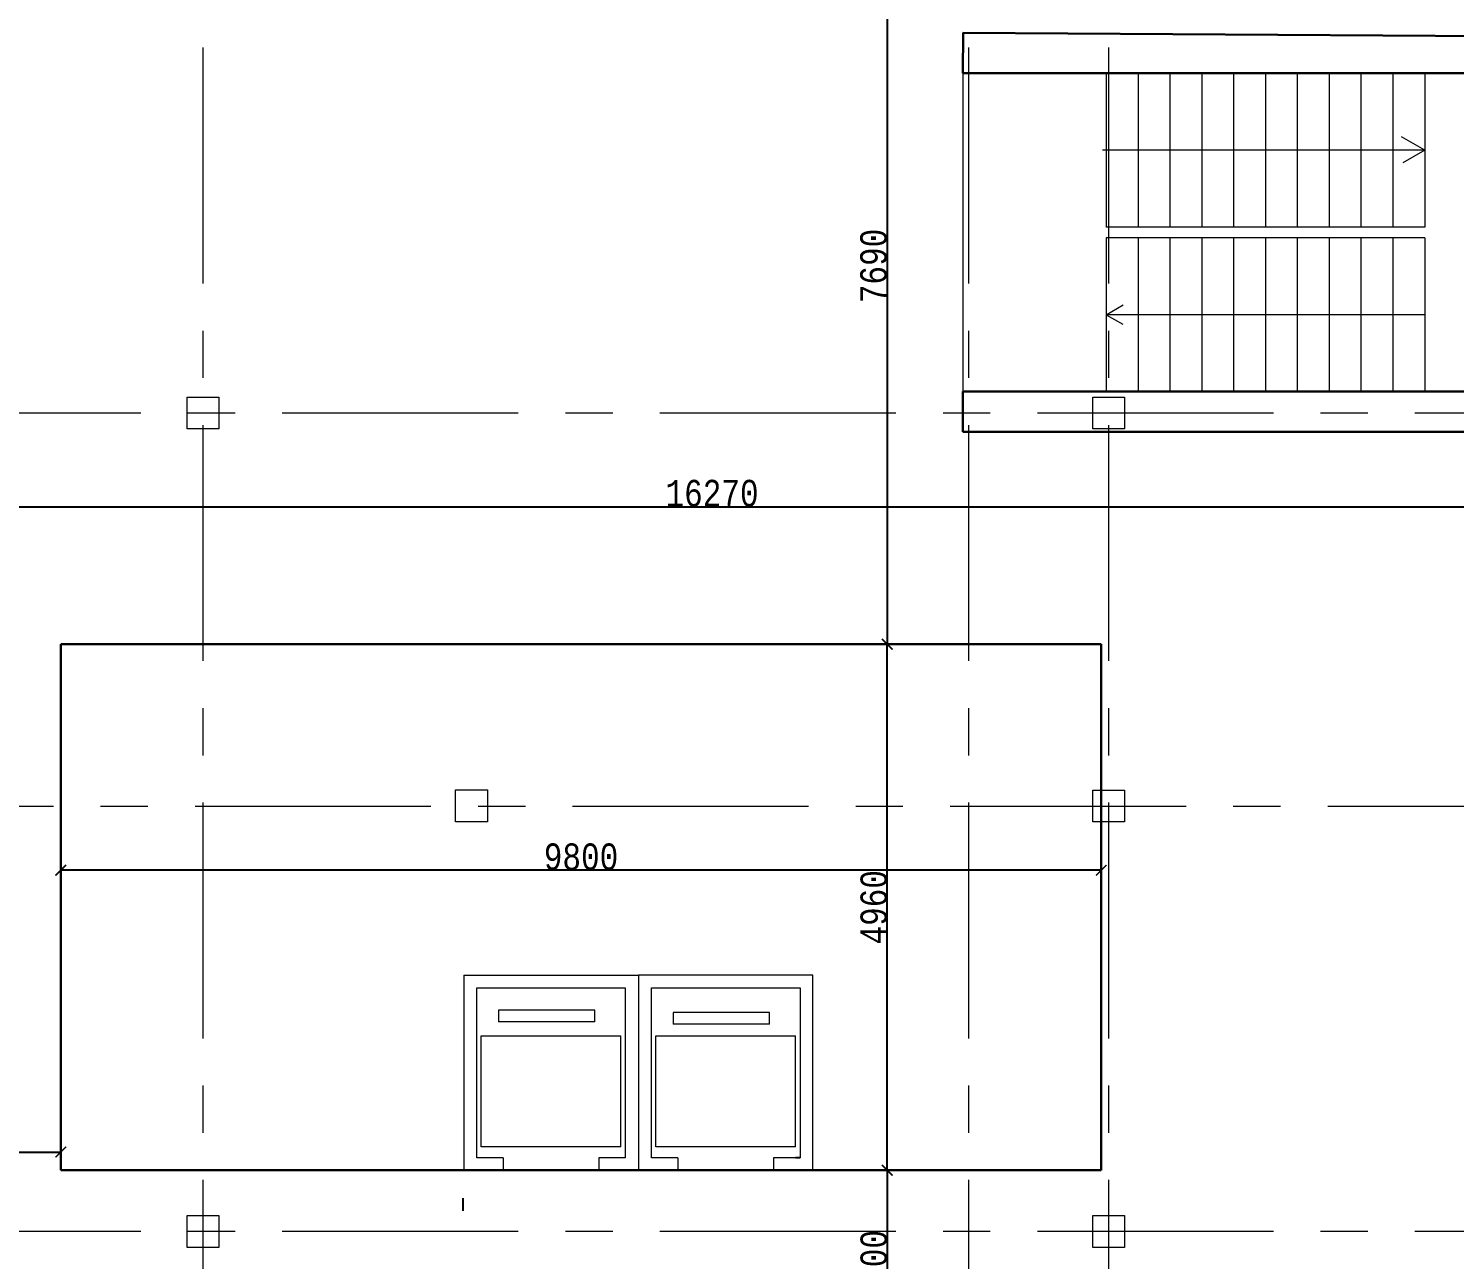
# Model space of a CAD drawing. Header units: millimetres. Extents: x -689206 to 4969298, y -1019800 to 703299.
# Drawn here: x 141256 to 154687, y -726101 to -714504 of the extents above; entities that cross this region are included whole.
import ezdxf

# ---------------------------------------------------------------- set-up
doc = ezdxf.new("R2010")
doc.units = ezdxf.units.MM
doc.linetypes.add('осеваяX2', pattern=[101.6, 63.5, -12.7, 12.7, -12.7])
doc.layers.add('РАЗМЕРЫ', color=7, linetype='Continuous', lineweight=9)
doc.layers.add('стены', color=7, linetype='Continuous', lineweight=20)
doc.styles.add('Аннотативный', font='isocteur.ttf', dxfattribs={"width": 0.7, "height": 250})
doc.dimstyles.new('Аннотативный', dxfattribs={"dimscale": 0, "dimtxt": 250, "dimasz": 100, "dimexe": 1.25, "dimexo": 0.625, "dimtad": 1, "dimdec": 0, "dimtxsty": 'Аннотативный', "dimblk": 'ARCHTICK', "dimcen": 2.5, "dimadec": 0, "dimazin": 0, "dimtfac": 1, "dimtdec": 0, "dimtmove": 0, "dimatfit": 3, "dimfxl": 1, "dimarcsym": 0})

# ---------------------------------------------------------------- blocks, each defined once
blk = doc.blocks.new('_ArchTick')
at = {"color": 0, "linetype": 'ByBlock', "const_width": 0.15}
blk.add_lwpolyline([(-0.5, -0.5), (0.5, 0.5)], dxfattribs=at)
blk = doc.blocks.new('*D2668')
at = {"layer": 'Defpoints', "color": 0, "linetype": 'ByBlock', "lineweight": 5, "transparency": 16777216}
for p in [(149344, -720305), (151360, -720305), (151360, -725261)]:
    blk.add_point(p, dxfattribs=at)
at = {"layer": 'РАЗМЕРЫ', "color": 0, "linetype": 'ByBlock', "lineweight": -2, "transparency": 16777216}
for p, q in [((151359, -720305), (149343, -720305)), ((149344, -725261), (149344, -720305)), ((151359, -725261), (149343, -725261))]:
    blk.add_line(p, q, dxfattribs=at)
at = {"layer": 'РАЗМЕРЫ', "color": 0, "linetype": 'ByBlock', "lineweight": -2, "transparency": 16777216, "xscale": 100, "yscale": 100, "zscale": 100}
for p, rotation in [((149344, -720305), 90), ((149344, -725261), 270)]:
    blk.add_blockref('_ArchTick', p, dxfattribs=dict(at, rotation=rotation))
at = {"layer": 'РАЗМЕРЫ', "color": 0, "linetype": 'ByBlock', "lineweight": 5, "transparency": 16777216, "insert": (149219, -722783), "char_height": 250, "attachment_point": 5, "rotation": 90, "style": 'Аннотативный'}
blk.add_mtext('4960', dxfattribs=at)
blk = doc.blocks.new('*D2669')
at = {"layer": 'Defpoints', "color": 0, "linetype": 'ByBlock', "lineweight": 5, "transparency": 16777216}
for p in [(141560, -720305), (151360, -720305), (141560, -722434)]:
    blk.add_point(p, dxfattribs=at)
at = {"layer": 'РАЗМЕРЫ', "color": 0, "linetype": 'ByBlock', "lineweight": -2, "transparency": 16777216}
for p, q in [((141560, -720306), (141560, -722435)), ((151360, -720306), (151360, -722435)), ((151360, -722434), (141560, -722434))]:
    blk.add_line(p, q, dxfattribs=at)
at = {"layer": 'РАЗМЕРЫ', "color": 0, "linetype": 'ByBlock', "lineweight": -2, "transparency": 16777216, "xscale": 100, "yscale": 100, "zscale": 100, "rotation": 180}
blk.add_blockref('_ArchTick', (141560, -722434), dxfattribs=at)
at = {"layer": 'РАЗМЕРЫ', "color": 0, "linetype": 'ByBlock', "lineweight": -2, "transparency": 16777216, "xscale": 100, "yscale": 100, "zscale": 100}
blk.add_blockref('_ArchTick', (151360, -722434), dxfattribs=at)
at = {"layer": 'РАЗМЕРЫ', "color": 0, "linetype": 'ByBlock', "lineweight": 5, "transparency": 16777216, "insert": (146460, -722308), "char_height": 250, "attachment_point": 5, "style": 'Аннотативный'}
blk.add_mtext('9800', dxfattribs=at)
blk = doc.blocks.new('*D2670')
at = {"layer": 'Defpoints', "color": 0, "linetype": 'ByBlock', "lineweight": 5, "transparency": 16777216}
for p in [(148639, -713176), (148639, -720305), (149343, -720305)]:
    blk.add_point(p, dxfattribs=at)
at = {"layer": 'РАЗМЕРЫ', "color": 0, "linetype": 'ByBlock', "lineweight": -2, "transparency": 16777216}
for p, q in [((148640, -713176), (149344, -713176)), ((149343, -713176), (149343, -720305)), ((148640, -720305), (149344, -720305))]:
    blk.add_line(p, q, dxfattribs=at)
at = {"layer": 'РАЗМЕРЫ', "color": 0, "linetype": 'ByBlock', "lineweight": -2, "transparency": 16777216, "xscale": 100, "yscale": 100, "zscale": 100}
for p, rotation in [((149343, -713176), 90), ((149343, -720305), 270)]:
    blk.add_blockref('_ArchTick', p, dxfattribs=dict(at, rotation=rotation))
at = {"layer": 'РАЗМЕРЫ', "color": 0, "linetype": 'ByBlock', "lineweight": 20, "transparency": 16777216, "insert": (149217, -716741), "char_height": 250, "attachment_point": 5, "rotation": 90, "style": 'Аннотативный'}
blk.add_mtext('7690', dxfattribs=at)
blk = doc.blocks.new('*D2671')
at = {"layer": 'Defpoints', "color": 0, "linetype": 'ByBlock', "lineweight": 5, "transparency": 16777216}
for p in [(139560, -725089), (141560, -725089), (141560, -725089)]:
    blk.add_point(p, dxfattribs=at)
at = {"layer": 'РАЗМЕРЫ', "color": 0, "linetype": 'ByBlock', "lineweight": -2, "transparency": 16777216}
for p, q in [((139560, -725088), (139560, -725088)), ((139560, -725089), (141560, -725089)), ((141560, -725088), (141560, -725088))]:
    blk.add_line(p, q, dxfattribs=at)
at = {"layer": 'РАЗМЕРЫ', "color": 0, "linetype": 'ByBlock', "lineweight": -2, "transparency": 16777216, "xscale": 100, "yscale": 100, "zscale": 100, "rotation": 180}
blk.add_blockref('_ArchTick', (139560, -725089), dxfattribs=at)
at = {"layer": 'РАЗМЕРЫ', "color": 0, "linetype": 'ByBlock', "lineweight": -2, "transparency": 16777216, "xscale": 100, "yscale": 100, "zscale": 100}
blk.add_blockref('_ArchTick', (141560, -725089), dxfattribs=at)
at = {"layer": 'РАЗМЕРЫ', "color": 0, "linetype": 'ByBlock', "lineweight": 5, "transparency": 16777216, "insert": (140560, -724963), "char_height": 250, "attachment_point": 5, "style": 'Аннотативный'}
blk.add_mtext('2000', dxfattribs=at)
blk = doc.blocks.new('*D2672')
at = {"layer": 'Defpoints', "color": 0, "linetype": 'ByBlock', "lineweight": 5, "transparency": 16777216}
for p in [(139560, -719009), (155829, -719009), (155829, -719009)]:
    blk.add_point(p, dxfattribs=at)
at = {"layer": 'РАЗМЕРЫ', "color": 0, "linetype": 'ByBlock', "lineweight": -2, "transparency": 16777216}
for p, q in [((139560, -719009), (155829, -719009)), ((139560, -719010), (139560, -719010)), ((155829, -719010), (155829, -719010))]:
    blk.add_line(p, q, dxfattribs=at)
at = {"layer": 'РАЗМЕРЫ', "color": 0, "linetype": 'ByBlock', "lineweight": -2, "transparency": 16777216, "xscale": 100, "yscale": 100, "zscale": 100, "rotation": 180}
blk.add_blockref('_ArchTick', (139560, -719009), dxfattribs=at)
at = {"layer": 'РАЗМЕРЫ', "color": 0, "linetype": 'ByBlock', "lineweight": -2, "transparency": 16777216, "xscale": 100, "yscale": 100, "zscale": 100}
blk.add_blockref('_ArchTick', (155829, -719009), dxfattribs=at)
at = {"layer": 'РАЗМЕРЫ', "color": 0, "linetype": 'ByBlock', "lineweight": 20, "transparency": 16777216, "insert": (147694, -718883), "char_height": 250, "attachment_point": 5, "style": 'Аннотативный'}
blk.add_mtext('16270', dxfattribs=at)
blk = doc.blocks.new('*D2673')
at = {"layer": 'Defpoints', "color": 0, "linetype": 'ByBlock', "lineweight": 5, "transparency": 16777216}
for p in [(149344, -725261), (149344, -727087), (150026, -727087)]:
    blk.add_point(p, dxfattribs=at)
at = {"layer": 'РАЗМЕРЫ', "color": 0, "linetype": 'ByBlock', "lineweight": -2, "transparency": 16777216}
for p, q in [((149344, -725261), (149344, -727087)), ((149345, -725261), (149346, -725261)), ((150025, -727087), (149343, -727087))]:
    blk.add_line(p, q, dxfattribs=at)
at = {"layer": 'РАЗМЕРЫ', "color": 0, "linetype": 'ByBlock', "lineweight": -2, "transparency": 16777216, "xscale": 100, "yscale": 100, "zscale": 100}
for p, rotation in [((149344, -725261), 90), ((149344, -727087), 270)]:
    blk.add_blockref('_ArchTick', p, dxfattribs=dict(at, rotation=rotation))
at = {"layer": 'РАЗМЕРЫ', "color": 0, "linetype": 'ByBlock', "lineweight": 5, "transparency": 16777216, "insert": (149219, -726174), "char_height": 250, "attachment_point": 5, "rotation": 90, "style": 'Аннотативный'}
blk.add_mtext('2000', dxfattribs=at)

msp = doc.modelspace()

# ---------------------------------------------------------------- linework, layer by layer
at = {"layer": 'РАЗМЕРЫ', "linetype": 'осеваяX2', "lineweight": 5, "ltscale": 35}
for p, q in [((142899.1, -700459.9), (142899.1, -750301.3)), ((150109.1, -700459.9), (150109.1, -750301.3)), ((181429.1, -718126.9), (114376.4, -718126.9)), ((181429.1, -725836.9), (114376.4, -725836.9))]:
    msp.add_line(p, q, dxfattribs=at)
at = {"layer": 'РАЗМЕРЫ', "linetype": 'ByBlock', "lineweight": 30}
for p, q in [((150056.3, -714545), (155761.5, -714581.7)), ((150056.3, -714925), (150058.8, -714545)), ((155828.8, -714925), (150056.3, -714925)), ((150056.3, -717925), (155828.8, -717924.9)), ((150056.3, -718305), (150056.3, -717925)), ((155828.8, -718302.6), (150056.3, -718305)), ((141559.9, -725261), (141559.9, -720305.4)), ((151360, -720305.4), (141559.9, -720305.4)), ((151360, -725261), (151360, -720305.4)), ((141559.9, -725261), (149684.8, -725261)), ((149684.8, -725261), (151360, -725261)), ((150971, -725261), (150944, -725261))]:
    msp.add_line(p, q, dxfattribs=at)
at = {"layer": 'РАЗМЕРЫ', "linetype": 'ByBlock', "lineweight": 20}
for p, q in [((150056.3, -714925), (150056.3, -717925)), ((151406.3, -717200), (151567.6, -717106.8)), ((151406.3, -717200), (151563.1, -717290.6))]:
    msp.add_line(p, q, dxfattribs=at)
at = {"layer": 'РАЗМЕРЫ', "linetype": 'ByBlock', "lineweight": 13}
for p, q in [((151406.3, -714925), (151406.3, -716375)), ((151706.3, -714925), (151706.3, -716375)), ((152006.3, -714925), (152006.3, -716375)), ((152306.3, -714925), (152306.3, -716375)), ((152606.3, -714925), (152606.3, -716375)), ((152906.3, -714925), (152906.3, -716375)), ((153206.3, -714925), (153206.3, -716375)), ((153506.3, -714925), (153506.3, -716375)), ((153806.3, -714925), (153806.3, -716375)), ((154106.3, -714925), (154106.3, -716375)), ((154406.3, -714925), (154406.3, -716375)), ((154406.3, -715650), (154188.5, -715524.3)), ((154406.3, -715650), (151371.6, -715650)), ((154406.3, -715650), (154201.4, -715768.2)), ((154406.3, -716375), (151406.3, -716375)), ((151406.3, -716475), (151406.3, -717925)), ((154406.3, -716475), (151406.3, -716475)), ((151706.3, -716475), (151706.3, -717925)), ((152006.3, -716475), (152006.3, -717925)), ((152306.3, -716475), (152306.3, -717925)), ((152606.3, -716475), (152606.3, -717925)), ((152906.3, -716475), (152906.3, -717925)), ((153206.3, -716475), (153206.3, -717925)), ((153506.3, -716475), (153506.3, -717925)), ((153806.3, -716475), (153806.3, -717925)), ((154106.3, -716475), (154106.3, -717925)), ((154406.3, -716475), (154406.3, -717925)), ((154406.3, -717200), (151406.3, -717200)), ((145357.2, -723422.8), (145357.2, -725262.8)), ((145357.2, -723422.8), (147002.8, -723422.8)), ((147002.8, -723422.8), (147002.8, -725262.8)), ((148642.8, -723422.8), (147002.8, -723422.8)), ((148642.8, -723542.8), (148642.8, -723422.8)), ((148642.8, -725262.8), (148642.8, -723542.8))]:
    msp.add_line(p, q, dxfattribs=at)
at = {"layer": 'РАЗМЕРЫ', "lineweight": 13, "ltscale": 150}
for p, q in [((146589.2, -723863.3), (146589.2, -723753.3)), ((148234.8, -723882.8), (148234.8, -723772.8))]:
    msp.add_line(p, q, dxfattribs=at)
at = {"layer": 'стены', "linetype": 'осеваяX2', "lineweight": 5, "ltscale": 35}
for p, q in [((151429.1, -700459.9), (151429.1, -750301.3)), ((114376.4, -721828.9), (181429.1, -721828.9))]:
    msp.add_line(p, q, dxfattribs=at)
at = {"layer": 'стены', "color": 18, "lineweight": 13, "true_color": 0x000000}
for p, q in [((145477.2, -725142.8), (145477.2, -723542.8)), ((145477.2, -723542.8), (146877.2, -723542.8)), ((146877.2, -723542.8), (146877.2, -725142.8)), ((147122.8, -725142.8), (147122.8, -723542.8)), ((147122.8, -723542.8), (148522.8, -723542.8)), ((148522.8, -723542.8), (148522.8, -725142.8)), ((146589.2, -723753.3), (145683.2, -723753.3)), ((145683.2, -723753.3), (145683.2, -723863.3)), ((148234.8, -723772.8), (147328.8, -723772.8)), ((147328.8, -723772.8), (147328.8, -723882.8)), ((146589.2, -723863.3), (145683.2, -723863.3)), ((146589.2, -723863.3), (146386.7, -723863.3)), ((148234.8, -723882.8), (147328.8, -723882.8)), ((148234.8, -723882.8), (148032.3, -723882.8)), ((145519.2, -725039.8), (145519.2, -723992.8)), ((145519.2, -723992.8), (146835.2, -723992.8)), ((146835.2, -725039.8), (146835.2, -723992.8)), ((147164.8, -725039.8), (147164.8, -723992.8)), ((147164.8, -723992.8), (148480.8, -723992.8)), ((148480.8, -725039.8), (148480.8, -723992.8)), ((146835.2, -725039.8), (145519.2, -725039.8)), ((148480.8, -725039.8), (147164.8, -725039.8)), ((145727.2, -725142.8), (145477.2, -725142.8)), ((145727.2, -725142.8), (145727.2, -725262.8)), ((146877.2, -725142.8), (146627.2, -725142.8)), ((146627.2, -725142.8), (146627.2, -725262.8)), ((146877.2, -725142.8), (146835.2, -725142.8)), ((147372.8, -725142.8), (147122.8, -725142.8)), ((147372.8, -725142.8), (147372.8, -725262.8)), ((148522.8, -725142.8), (148272.8, -725142.8)), ((148272.8, -725142.8), (148272.8, -725262.8))]:
    msp.add_line(p, q, dxfattribs=at)
at = {"layer": 'стены', "color": 18, "lineweight": 25, "true_color": 0x000000}
for p, q in [((148522.8, -725142.8), (148480.8, -725142.8)), ((145338.2, -725262.8), (144968.2, -725262.8)), ((146997.2, -725262.8), (146627.2, -725262.8)), ((147372.8, -725262.8), (147002.8, -725262.8)), ((148642.8, -725262.8), (148272.8, -725262.8)), ((145346.3, -725522.7), (145346.3, -725642.7))]:
    msp.add_line(p, q, dxfattribs=at)
at = {"layer": 'стены'}
for points in [[(142749.1, -717976.9), (143049.1, -717976.9), (143049.1, -718276.9), (142749.1, -718276.9)], [(151279.1, -717976.9), (151579.1, -717976.9), (151579.1, -718276.9), (151279.1, -718276.9)], [(145279.1, -721676.9), (145579.1, -721676.9), (145579.1, -721976.9), (145279.1, -721976.9)], [(151279.1, -721678.9), (151579.1, -721678.9), (151579.1, -721978.9), (151279.1, -721978.9)]]:
    msp.add_lwpolyline(points, close=True, dxfattribs=at)
at = {"layer": 'стены', "lineweight": 20}
for points in [[(142749.1, -725686.9), (143049.1, -725686.9), (143049.1, -725986.9), (142749.1, -725986.9)], [(151279.1, -725686.9), (151579.1, -725686.9), (151579.1, -725986.9), (151279.1, -725986.9)]]:
    msp.add_lwpolyline(points, close=True, dxfattribs=at)

# ---------------------------------------------------------------- dimensions: what is measured, and where the dimension line sits
at = {"layer": 'РАЗМЕРЫ', "linetype": 'ByBlock', "lineweight": 20}
dim = msp.add_linear_dim(base=(149343.1, -720305.4), p1=(148638.9, -713176.4), p2=(148638.9, -720305.4), angle=90, text='7690', dimstyle='Аннотативный', dxfattribs=at)
dim.commit()
dim.dimension.update_dxf_attribs({"geometry": '*D2670', "text_midpoint": (149217.5, -716740.9)})
dim = msp.add_linear_dim(base=(155828.9, -719008.9), p1=(139560, -719008.9), p2=(155828.9, -719008.9), text='16270', dimstyle='Аннотативный', dxfattribs=at)
dim.commit()
dim.dimension.update_dxf_attribs({"geometry": '*D2672', "text_midpoint": (147694.4, -718883.3)})
at = {"layer": 'РАЗМЕРЫ', "linetype": 'ByBlock', "lineweight": 5}
for base, p1, p2, text, picture, middle in [((149344.4, -720305.4), (151360, -725261), (151360, -720305.4), '4960', '*D2668', (149218.7, -722783.2)), ((149344.4, -727087), (149344.4, -725261), (150025.6, -727087), '2000', '*D2673', (149218.7, -726174))]:
    dim = msp.add_linear_dim(base=base, p1=p1, p2=p2, angle=90, text=text, dimstyle='Аннотативный', dxfattribs=at)
    dim.commit()
    dim.dimension.update_dxf_attribs({"geometry": picture, "text_midpoint": middle})
for base, p1, p2, picture, middle in [((141559.9, -722434.1), (151360, -720305.4), (141559.9, -720305.4), '*D2669', (146459.9, -722308.5)), ((141559.9, -725088.9), (139560, -725088.9), (141559.9, -725088.9), '*D2671', (140559.9, -724963.3))]:
    dim = msp.add_linear_dim(base=base, p1=p1, p2=p2, dimstyle='Аннотативный', dxfattribs=at)
    dim.commit()
    dim.dimension.update_dxf_attribs({"geometry": picture, "text_midpoint": middle})

doc.saveas('drawing.dxf')
